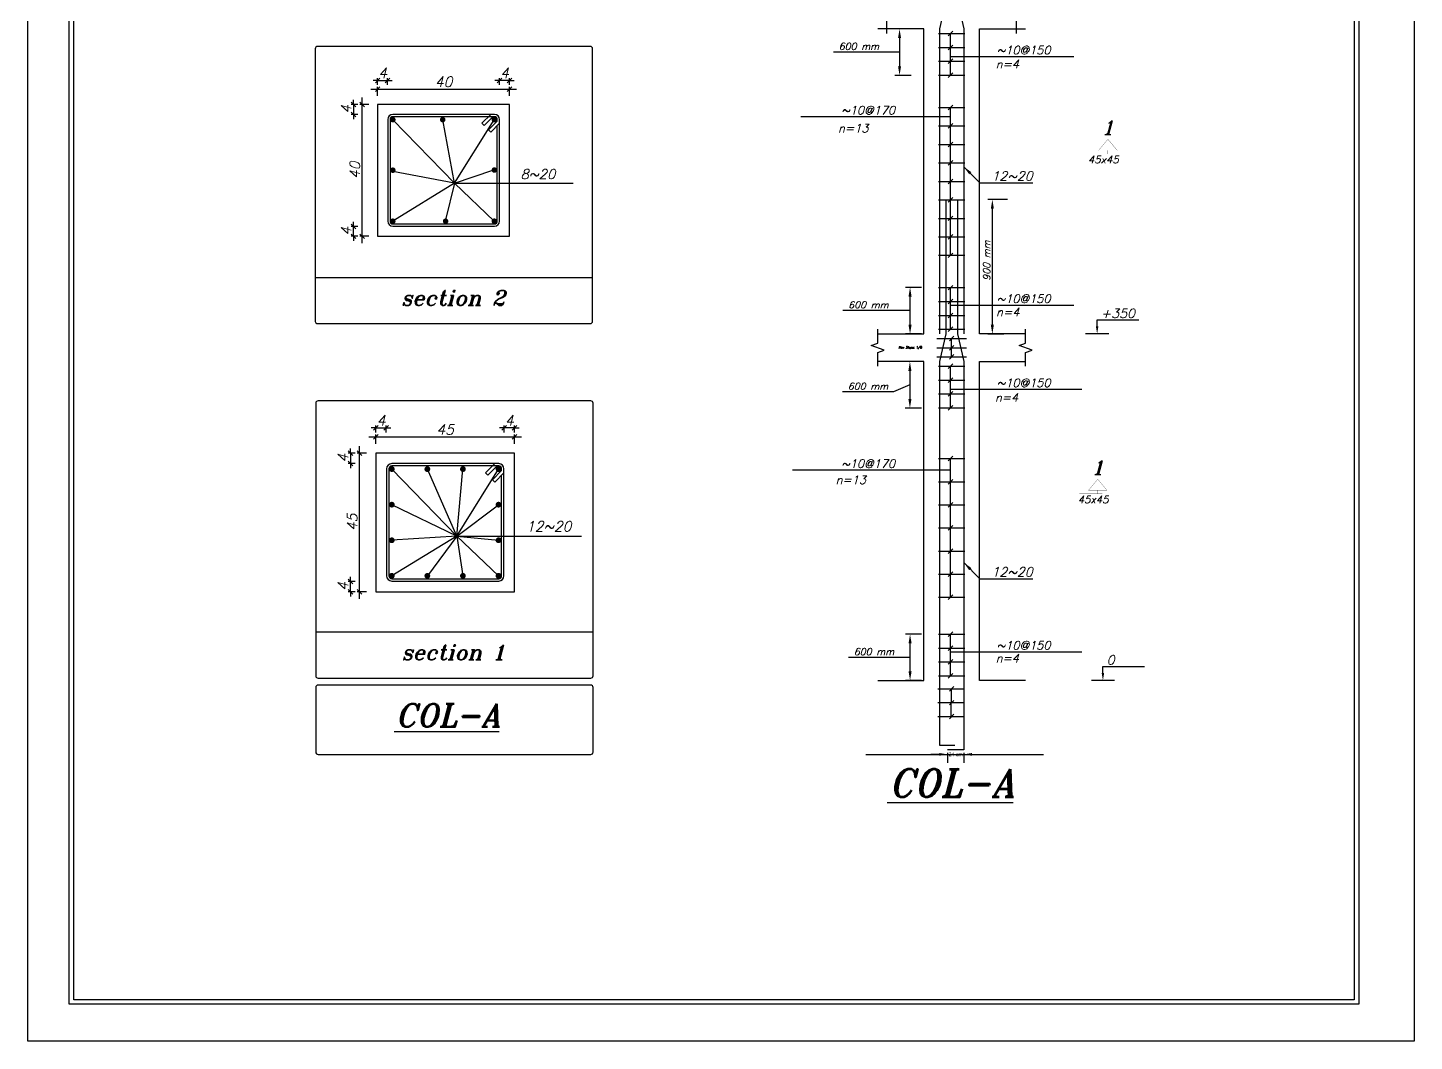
# Model space of a CAD drawing. Header units: inches. Extents: x -1152 to 1352, y 183 to 608.
# Drawn here: x 372.78 to 402.78, y 232.89 to 254.82 of the extents above; entities that cross this region are included whole.
import ezdxf
from ezdxf.enums import TextEntityAlignment as Align

# ---------------------------------------------------------------- set-up
doc = ezdxf.new("R2010")
doc.units = ezdxf.units.IN
doc.header["$MEASUREMENT"] = 0
doc.layers.add('SAZE_DRAWINGS', color=7, linetype='Continuous')
doc.styles.add('SAZE_STYLE', font='romancp.shx', dxfattribs={"oblique": 15})
doc.styles.add('SAZE_STYLE1', font='romant.shx', dxfattribs={"oblique": 15})
doc.styles.get("Standard").update_dxf_attribs({"font": 'arial.ttf'})
doc.dimstyles.new('SAZE_DIM_STYLE', dxfattribs={"dimtxt": 0.2, "dimasz": 0.2, "dimexe": 0.1, "dimexo": 0.05, "dimgap": 0.05, "dimtad": 0, "dimzin": 0, "dimdsep": 46, "dimtxsty": 'SAZE_STYLE', "dimcen": 0.09, "dimclrd": 2, "dimclre": 2, "dimclrt": 3, "dimadec": 0, "dimazin": 0, "dimtfac": 1, "dimtdec": 4, "dimtix": 1, "dimtmove": 1, "dimatfit": 3, "dimfxl": 1, "dimtolj": 1, "dimtzin": 0, "dimarcsym": 0})
doc.dimstyles.get("Standard").update_dxf_attribs({"dimtxt": 0.18, "dimasz": 0.18, "dimexe": 0.18, "dimexo": 0.0625, "dimgap": 0.09, "dimtad": 0, "dimtih": 1, "dimtoh": 1, "dimdec": 4, "dimzin": 0, "dimdsep": 46, "dimtxsty": 'Standard', "dimcen": 0.09, "dimadec": 0, "dimazin": 0, "dimtfac": 1, "dimtdec": 4, "dimtofl": 0, "dimtmove": 0, "dimatfit": 3, "dimfxl": 1, "dimtolj": 1, "dimtzin": 0, "dimarcsym": 0})

# ---------------------------------------------------------------- blocks, each defined once
blk = doc.blocks.new('*D65')
at = {"layer": 'DEFPOINTS', "color": 0, "transparency": 16777216}
for p in [(391.866, 241.698), (392.166, 241.698), (392.166, 240.698)]:
    blk.add_point(p, dxfattribs=at)
at = {"layer": 'SAZE_DRAWINGS', "color": 2, "lineweight": -2, "transparency": 16777216}
for p, q in [((392.116, 241.698), (391.766, 241.698)), ((391.866, 240.898), (391.866, 241.498)), ((391.638, 241.198), (390.535, 241.198)), ((391.866, 241.198), (391.638, 241.198)), ((392.116, 240.698), (391.766, 240.698))]:
    blk.add_line(p, q, dxfattribs=at)
at = {"layer": 'SAZE_DRAWINGS', "color": 2, "transparency": 16777216}
for points in [[(391.833, 241.498), (391.9, 241.498), (391.866, 241.698)], [(391.833, 240.898), (391.9, 240.898), (391.866, 240.698)]]:
    blk.add_solid(points, dxfattribs=at)
at = {"layer": 'SAZE_DRAWINGS', "color": 3, "transparency": 16777216, "insert": (391.086, 241.323), "char_height": 0.15, "attachment_point": 5, "style": 'SAZE_STYLE'}
blk.add_mtext('\\A1;600 mm', dxfattribs=at)
blk = doc.blocks.new('*D66')
at = {"layer": 'DEFPOINTS', "color": 0, "transparency": 16777216}
for p in [(392.163, 247.598), (391.863, 246.589), (392.163, 246.589)]:
    blk.add_point(p, dxfattribs=at)
at = {"layer": 'SAZE_DRAWINGS', "color": 2, "lineweight": -2, "transparency": 16777216}
for p, q in [((392.113, 247.598), (391.763, 247.598)), ((391.863, 247.398), (391.863, 246.789)), ((391.508, 246.941), (390.405, 246.941)), ((391.863, 247.094), (391.508, 246.941)), ((392.113, 246.589), (391.763, 246.589))]:
    blk.add_line(p, q, dxfattribs=at)
at = {"layer": 'SAZE_DRAWINGS', "color": 2, "transparency": 16777216}
for points in [[(391.83, 247.398), (391.896, 247.398), (391.863, 247.598)], [(391.83, 246.789), (391.896, 246.789), (391.863, 246.589)]]:
    blk.add_solid(points, dxfattribs=at)
at = {"layer": 'SAZE_DRAWINGS', "color": 3, "transparency": 16777216, "insert": (390.957, 247.066), "char_height": 0.15, "attachment_point": 5, "style": 'SAZE_STYLE'}
blk.add_mtext('\\A1;600 mm', dxfattribs=at)
blk = doc.blocks.new('*D61')
at = {"layer": 'DEFPOINTS', "color": 0, "transparency": 16777216}
for p in [(391.866, 249.205), (392.166, 249.205), (392.166, 248.198)]:
    blk.add_point(p, dxfattribs=at)
at = {"layer": 'SAZE_DRAWINGS', "color": 2, "lineweight": -2, "transparency": 16777216}
for p, q in [((392.116, 249.205), (391.766, 249.205)), ((391.866, 248.398), (391.866, 249.005)), ((391.516, 248.701), (390.414, 248.701)), ((391.866, 248.701), (391.516, 248.701)), ((392.116, 248.198), (391.766, 248.198))]:
    blk.add_line(p, q, dxfattribs=at)
at = {"layer": 'SAZE_DRAWINGS', "color": 2, "transparency": 16777216}
for points in [[(391.833, 249.005), (391.9, 249.005), (391.866, 249.205)], [(391.833, 248.398), (391.9, 248.398), (391.866, 248.198)]]:
    blk.add_solid(points, dxfattribs=at)
at = {"layer": 'SAZE_DRAWINGS', "color": 3, "transparency": 16777216, "insert": (390.965, 248.826), "char_height": 0.15, "attachment_point": 5, "style": 'SAZE_STYLE'}
blk.add_mtext('\\A1;600 mm', dxfattribs=at)
blk = doc.blocks.new('*D62')
at = {"layer": 'DEFPOINTS', "color": 0, "transparency": 16777216}
for p in [(391.939, 254.798), (391.639, 253.79), (391.939, 253.79)]:
    blk.add_point(p, dxfattribs=at)
at = {"layer": 'SAZE_DRAWINGS', "color": 2, "lineweight": -2, "transparency": 16777216}
for p, q in [((391.889, 254.798), (391.539, 254.798)), ((391.639, 254.598), (391.639, 253.99)), ((391.312, 254.294), (390.209, 254.294)), ((391.639, 254.294), (391.312, 254.294)), ((391.889, 253.79), (391.539, 253.79))]:
    blk.add_line(p, q, dxfattribs=at)
at = {"layer": 'SAZE_DRAWINGS', "color": 2, "transparency": 16777216}
for points in [[(391.606, 254.598), (391.672, 254.598), (391.639, 254.798)], [(391.606, 253.99), (391.672, 253.99), (391.639, 253.79)]]:
    blk.add_solid(points, dxfattribs=at)
at = {"layer": 'SAZE_DRAWINGS', "color": 3, "transparency": 16777216, "insert": (390.76, 254.419), "char_height": 0.15, "attachment_point": 5, "style": 'SAZE_STYLE'}
blk.add_mtext('\\A1;600 mm', dxfattribs=at)
blk = doc.blocks.new('_Oblique')
at = {"color": 0, "linetype": 'ByBlock', "lineweight": -2}
blk.add_line((-0.5, -0.5), (0.5, 0.5), dxfattribs=at)
blk = doc.blocks.new('*D53')
at = {"layer": 'DEFPOINTS', "color": 0, "transparency": 16777216}
for p in [(380.307, 246.067), (380.532, 246.167), (380.532, 246.067)]:
    blk.add_point(p, dxfattribs=at)
at = {"layer": 'SAZE_DRAWINGS', "color": 2, "lineweight": -2, "transparency": 16777216}
for p, q in [((380.307, 246.167), (380.207, 246.167)), ((380.307, 246.067), (380.307, 246.217)), ((380.307, 246.167), (380.532, 246.167)), ((380.532, 246.067), (380.532, 246.217)), ((380.532, 246.167), (380.632, 246.167))]:
    blk.add_line(p, q, dxfattribs=at)
at = {"layer": 'SAZE_DRAWINGS', "color": 2, "lineweight": -2, "transparency": 16777216, "xscale": 0.1, "yscale": 0.1, "zscale": 0.1}
blk.add_blockref('_Oblique', (380.307, 246.167), dxfattribs=at)
at = {"layer": 'SAZE_DRAWINGS', "color": 2, "lineweight": -2, "transparency": 16777216, "xscale": 0.1, "yscale": 0.1, "zscale": 0.1, "rotation": 180}
blk.add_blockref('_Oblique', (380.532, 246.167), dxfattribs=at)
at = {"layer": 'SAZE_DRAWINGS', "color": 3, "transparency": 16777216, "insert": (380.42, 246.327), "char_height": 0.22, "attachment_point": 5, "style": 'SAZE_STYLE'}
blk.add_mtext('\\A1;4', dxfattribs=at)
blk = doc.blocks.new('*D54')
at = {"layer": 'DEFPOINTS', "color": 0, "transparency": 16777216}
for p in [(380.307, 245.817), (383.307, 245.967), (383.307, 245.817)]:
    blk.add_point(p, dxfattribs=at)
at = {"layer": 'SAZE_DRAWINGS', "color": 2, "lineweight": -2, "transparency": 16777216}
for p, q in [((380.307, 245.817), (380.307, 246.017)), ((383.307, 245.817), (383.307, 246.017)), ((380.157, 245.967), (383.457, 245.967))]:
    blk.add_line(p, q, dxfattribs=at)
at = {"layer": 'SAZE_DRAWINGS', "color": 2, "lineweight": -2, "transparency": 16777216, "xscale": 0.1, "yscale": 0.1, "zscale": 0.1, "rotation": 180}
blk.add_blockref('_Oblique', (380.307, 245.967), dxfattribs=at)
at = {"layer": 'SAZE_DRAWINGS', "color": 2, "lineweight": -2, "transparency": 16777216, "xscale": 0.1, "yscale": 0.1, "zscale": 0.1}
blk.add_blockref('_Oblique', (383.307, 245.967), dxfattribs=at)
at = {"layer": 'SAZE_DRAWINGS', "color": 3, "transparency": 16777216, "insert": (381.807, 246.127), "char_height": 0.22, "attachment_point": 5, "style": 'SAZE_STYLE'}
blk.add_mtext('\\A1;45', dxfattribs=at)
blk = doc.blocks.new('*D55')
at = {"layer": 'DEFPOINTS', "color": 0, "transparency": 16777216}
for p in [(383.082, 246.167), (383.082, 246.067), (383.307, 246.067)]:
    blk.add_point(p, dxfattribs=at)
at = {"layer": 'SAZE_DRAWINGS', "color": 2, "lineweight": -2, "transparency": 16777216}
for p, q in [((383.082, 246.167), (382.982, 246.167)), ((383.082, 246.067), (383.082, 246.217)), ((383.307, 246.167), (383.082, 246.167)), ((383.307, 246.067), (383.307, 246.217)), ((383.307, 246.167), (383.407, 246.167))]:
    blk.add_line(p, q, dxfattribs=at)
at = {"layer": 'SAZE_DRAWINGS', "color": 2, "lineweight": -2, "transparency": 16777216, "xscale": 0.1, "yscale": 0.1, "zscale": 0.1}
blk.add_blockref('_Oblique', (383.082, 246.167), dxfattribs=at)
at = {"layer": 'SAZE_DRAWINGS', "color": 2, "lineweight": -2, "transparency": 16777216, "xscale": 0.1, "yscale": 0.1, "zscale": 0.1, "rotation": 180}
blk.add_blockref('_Oblique', (383.307, 246.167), dxfattribs=at)
at = {"layer": 'SAZE_DRAWINGS', "color": 3, "transparency": 16777216, "insert": (383.195, 246.327), "char_height": 0.22, "attachment_point": 5, "style": 'SAZE_STYLE'}
blk.add_mtext('\\A1;4', dxfattribs=at)
blk = doc.blocks.new('*D56')
at = {"layer": 'DEFPOINTS', "color": 0, "transparency": 16777216}
for p in [(379.757, 242.842), (379.857, 242.842), (379.857, 242.617)]:
    blk.add_point(p, dxfattribs=at)
at = {"layer": 'SAZE_DRAWINGS', "color": 2, "lineweight": -2, "transparency": 16777216}
for p, q in [((379.857, 242.842), (379.707, 242.842)), ((379.757, 242.842), (379.757, 242.942)), ((379.757, 242.617), (379.757, 242.842)), ((379.857, 242.617), (379.707, 242.617)), ((379.757, 242.617), (379.757, 242.517))]:
    blk.add_line(p, q, dxfattribs=at)
at = {"layer": 'SAZE_DRAWINGS', "color": 2, "lineweight": -2, "transparency": 16777216, "xscale": 0.1, "yscale": 0.1, "zscale": 0.1}
for p, rotation in [((379.757, 242.842), 270), ((379.757, 242.617), 90)]:
    blk.add_blockref('_Oblique', p, dxfattribs=dict(at, rotation=rotation))
at = {"layer": 'SAZE_DRAWINGS', "color": 3, "transparency": 16777216, "insert": (379.597, 242.729), "char_height": 0.22, "attachment_point": 5, "rotation": 90, "style": 'SAZE_STYLE'}
blk.add_mtext('\\A1;4', dxfattribs=at)
blk = doc.blocks.new('*D57')
at = {"layer": 'DEFPOINTS', "color": 0, "transparency": 16777216}
for p in [(379.957, 245.617), (380.107, 245.617), (380.107, 242.617)]:
    blk.add_point(p, dxfattribs=at)
at = {"layer": 'SAZE_DRAWINGS', "color": 2, "lineweight": -2, "transparency": 16777216}
for p, q in [((379.957, 242.467), (379.957, 245.767)), ((380.107, 245.617), (379.907, 245.617)), ((380.107, 242.617), (379.907, 242.617))]:
    blk.add_line(p, q, dxfattribs=at)
at = {"layer": 'SAZE_DRAWINGS', "color": 2, "lineweight": -2, "transparency": 16777216, "xscale": 0.1, "yscale": 0.1, "zscale": 0.1}
for p, rotation in [((379.957, 245.617), 90), ((379.957, 242.617), 270)]:
    blk.add_blockref('_Oblique', p, dxfattribs=dict(at, rotation=rotation))
at = {"layer": 'SAZE_DRAWINGS', "color": 3, "transparency": 16777216, "insert": (379.797, 244.117), "char_height": 0.22, "attachment_point": 5, "rotation": 90, "style": 'SAZE_STYLE'}
blk.add_mtext('\\A1;45', dxfattribs=at)
blk = doc.blocks.new('*D58')
at = {"layer": 'DEFPOINTS', "color": 0, "transparency": 16777216}
for p in [(379.857, 245.617), (379.757, 245.392), (379.857, 245.392)]:
    blk.add_point(p, dxfattribs=at)
at = {"layer": 'SAZE_DRAWINGS', "color": 2, "lineweight": -2, "transparency": 16777216}
for p, q in [((379.757, 245.617), (379.757, 245.717)), ((379.857, 245.617), (379.707, 245.617)), ((379.757, 245.617), (379.757, 245.392)), ((379.857, 245.392), (379.707, 245.392)), ((379.757, 245.392), (379.757, 245.292))]:
    blk.add_line(p, q, dxfattribs=at)
at = {"layer": 'SAZE_DRAWINGS', "color": 2, "lineweight": -2, "transparency": 16777216, "xscale": 0.1, "yscale": 0.1, "zscale": 0.1}
for p, rotation in [((379.757, 245.617), 270), ((379.757, 245.392), 90)]:
    blk.add_blockref('_Oblique', p, dxfattribs=dict(at, rotation=rotation))
at = {"layer": 'SAZE_DRAWINGS', "color": 3, "transparency": 16777216, "insert": (379.597, 245.504), "char_height": 0.22, "attachment_point": 5, "rotation": 90, "style": 'SAZE_STYLE'}
blk.add_mtext('\\A1;4', dxfattribs=at)
blk = doc.blocks.new('jytyjt')
at = {"color": 6}
for p, q in [((2157.49, 1354.17), (2574.37, 1354.17)), ((2157.49, 1054.17), (2157.49, 1354.17)), ((2574.37, 1054.17), (2157.49, 1054.17))]:
    blk.add_line(p, q, dxfattribs=at)
blk = doc.blocks.new('*D67')
at = {"layer": 'DEFPOINTS', "color": 0, "transparency": 16777216}
for p in [(380.347, 253.589), (380.561, 253.684), (380.561, 253.589)]:
    blk.add_point(p, dxfattribs=at)
at = {"layer": 'SAZE_DRAWINGS', "color": 2, "lineweight": -2, "transparency": 16777216}
for p, q in [((380.347, 253.684), (380.247, 253.684)), ((380.347, 253.589), (380.347, 253.734)), ((380.347, 253.684), (380.561, 253.684)), ((380.561, 253.589), (380.561, 253.734)), ((380.561, 253.684), (380.661, 253.684))]:
    blk.add_line(p, q, dxfattribs=at)
at = {"layer": 'SAZE_DRAWINGS', "color": 2, "lineweight": -2, "transparency": 16777216, "xscale": 0.1, "yscale": 0.1, "zscale": 0.1}
blk.add_blockref('_Oblique', (380.347, 253.684), dxfattribs=at)
at = {"layer": 'SAZE_DRAWINGS', "color": 2, "lineweight": -2, "transparency": 16777216, "xscale": 0.1, "yscale": 0.1, "zscale": 0.1, "rotation": 180}
blk.add_blockref('_Oblique', (380.561, 253.684), dxfattribs=at)
at = {"layer": 'SAZE_DRAWINGS', "color": 3, "transparency": 16777216, "insert": (380.454, 253.844), "char_height": 0.22, "attachment_point": 5, "style": 'SAZE_STYLE'}
blk.add_mtext('\\A1;4', dxfattribs=at)
blk = doc.blocks.new('*D68')
at = {"layer": 'DEFPOINTS', "color": 0, "transparency": 16777216}
for p in [(380.347, 253.352), (383.199, 253.494), (383.199, 253.352)]:
    blk.add_point(p, dxfattribs=at)
at = {"layer": 'SAZE_DRAWINGS', "color": 2, "lineweight": -2, "transparency": 16777216}
for p, q in [((380.347, 253.352), (380.347, 253.544)), ((383.199, 253.352), (383.199, 253.544)), ((380.197, 253.494), (383.349, 253.494))]:
    blk.add_line(p, q, dxfattribs=at)
at = {"layer": 'SAZE_DRAWINGS', "color": 2, "lineweight": -2, "transparency": 16777216, "xscale": 0.1, "yscale": 0.1, "zscale": 0.1, "rotation": 180}
blk.add_blockref('_Oblique', (380.347, 253.494), dxfattribs=at)
at = {"layer": 'SAZE_DRAWINGS', "color": 2, "lineweight": -2, "transparency": 16777216, "xscale": 0.1, "yscale": 0.1, "zscale": 0.1}
blk.add_blockref('_Oblique', (383.199, 253.494), dxfattribs=at)
at = {"layer": 'SAZE_DRAWINGS', "color": 3, "transparency": 16777216, "insert": (381.773, 253.654), "char_height": 0.22, "attachment_point": 5, "style": 'SAZE_STYLE'}
blk.add_mtext('\\A1;40', dxfattribs=at)
blk = doc.blocks.new('*D69')
at = {"layer": 'DEFPOINTS', "color": 0, "transparency": 16777216}
for p in [(382.985, 253.684), (382.985, 253.589), (383.199, 253.589)]:
    blk.add_point(p, dxfattribs=at)
at = {"layer": 'SAZE_DRAWINGS', "color": 2, "lineweight": -2, "transparency": 16777216}
for p, q in [((382.985, 253.684), (382.885, 253.684)), ((382.985, 253.589), (382.985, 253.734)), ((383.199, 253.684), (382.985, 253.684)), ((383.199, 253.589), (383.199, 253.734)), ((383.199, 253.684), (383.299, 253.684))]:
    blk.add_line(p, q, dxfattribs=at)
at = {"layer": 'SAZE_DRAWINGS', "color": 2, "lineweight": -2, "transparency": 16777216, "xscale": 0.1, "yscale": 0.1, "zscale": 0.1}
blk.add_blockref('_Oblique', (382.985, 253.684), dxfattribs=at)
at = {"layer": 'SAZE_DRAWINGS', "color": 2, "lineweight": -2, "transparency": 16777216, "xscale": 0.1, "yscale": 0.1, "zscale": 0.1, "rotation": 180}
blk.add_blockref('_Oblique', (383.199, 253.684), dxfattribs=at)
at = {"layer": 'SAZE_DRAWINGS', "color": 3, "transparency": 16777216, "insert": (383.092, 253.844), "char_height": 0.22, "attachment_point": 5, "style": 'SAZE_STYLE'}
blk.add_mtext('\\A1;4', dxfattribs=at)
blk = doc.blocks.new('*D70')
at = {"layer": 'DEFPOINTS', "color": 0, "transparency": 16777216}
for p in [(379.824, 250.523), (379.919, 250.523), (379.919, 250.309)]:
    blk.add_point(p, dxfattribs=at)
at = {"layer": 'SAZE_DRAWINGS', "color": 2, "lineweight": -2, "transparency": 16777216}
for p, q in [((379.919, 250.523), (379.774, 250.523)), ((379.824, 250.523), (379.824, 250.623)), ((379.824, 250.309), (379.824, 250.523)), ((379.919, 250.309), (379.774, 250.309)), ((379.824, 250.309), (379.824, 250.209))]:
    blk.add_line(p, q, dxfattribs=at)
at = {"layer": 'SAZE_DRAWINGS', "color": 2, "lineweight": -2, "transparency": 16777216, "xscale": 0.1, "yscale": 0.1, "zscale": 0.1}
for p, rotation in [((379.824, 250.523), 270), ((379.824, 250.309), 90)]:
    blk.add_blockref('_Oblique', p, dxfattribs=dict(at, rotation=rotation))
at = {"layer": 'SAZE_DRAWINGS', "color": 3, "transparency": 16777216, "insert": (379.664, 250.416), "char_height": 0.22, "attachment_point": 5, "rotation": 90, "style": 'SAZE_STYLE'}
blk.add_mtext('\\A1;4', dxfattribs=at)
blk = doc.blocks.new('*D71')
at = {"layer": 'DEFPOINTS', "color": 0, "transparency": 16777216}
for p in [(380.014, 253.161), (380.157, 253.161), (380.157, 250.309)]:
    blk.add_point(p, dxfattribs=at)
at = {"layer": 'SAZE_DRAWINGS', "color": 2, "lineweight": -2, "transparency": 16777216}
for p, q in [((380.014, 250.159), (380.014, 253.311)), ((380.157, 253.161), (379.964, 253.161)), ((380.157, 250.309), (379.964, 250.309))]:
    blk.add_line(p, q, dxfattribs=at)
at = {"layer": 'SAZE_DRAWINGS', "color": 2, "lineweight": -2, "transparency": 16777216, "xscale": 0.1, "yscale": 0.1, "zscale": 0.1}
for p, rotation in [((380.014, 253.161), 90), ((380.014, 250.309), 270)]:
    blk.add_blockref('_Oblique', p, dxfattribs=dict(at, rotation=rotation))
at = {"layer": 'SAZE_DRAWINGS', "color": 3, "transparency": 16777216, "insert": (379.854, 251.735), "char_height": 0.22, "attachment_point": 5, "rotation": 90, "style": 'SAZE_STYLE'}
blk.add_mtext('\\A1;40', dxfattribs=at)
blk = doc.blocks.new('*D72')
at = {"layer": 'DEFPOINTS', "color": 0, "transparency": 16777216}
for p in [(379.824, 252.947), (379.919, 253.161), (379.919, 252.947)]:
    blk.add_point(p, dxfattribs=at)
at = {"layer": 'SAZE_DRAWINGS', "color": 2, "lineweight": -2, "transparency": 16777216}
for p, q in [((379.824, 253.161), (379.824, 253.261)), ((379.919, 253.161), (379.774, 253.161)), ((379.919, 252.947), (379.774, 252.947)), ((379.824, 253.161), (379.824, 252.947)), ((379.824, 252.947), (379.824, 252.847))]:
    blk.add_line(p, q, dxfattribs=at)
at = {"layer": 'SAZE_DRAWINGS', "color": 2, "lineweight": -2, "transparency": 16777216, "xscale": 0.1, "yscale": 0.1, "zscale": 0.1}
for p, rotation in [((379.824, 253.161), 270), ((379.824, 252.947), 90)]:
    blk.add_blockref('_Oblique', p, dxfattribs=dict(at, rotation=rotation))
at = {"layer": 'SAZE_DRAWINGS', "color": 3, "transparency": 16777216, "insert": (379.664, 253.054), "char_height": 0.22, "attachment_point": 5, "rotation": 90, "style": 'SAZE_STYLE'}
blk.add_mtext('\\A1;4', dxfattribs=at)
blk = doc.blocks.new('*D497')
at = {"layer": 'DEFPOINTS', "color": 0, "transparency": 16777216}
for p in [(393.647, 251.104), (394.027, 251.104), (393.947, 248.195)]:
    blk.add_point(p, dxfattribs=at)
at = {"layer": 'SAZE_DRAWINGS', "color": 2, "lineweight": -2, "transparency": 16777216}
for p, q in [((393.977, 251.104), (393.547, 251.104)), ((393.647, 248.395), (393.647, 250.904)), ((393.897, 248.195), (393.547, 248.195))]:
    blk.add_line(p, q, dxfattribs=at)
at = {"layer": 'SAZE_DRAWINGS', "color": 2, "transparency": 16777216}
for points in [[(393.613, 250.904), (393.68, 250.904), (393.647, 251.104)], [(393.613, 248.395), (393.68, 248.395), (393.647, 248.195)]]:
    blk.add_solid(points, dxfattribs=at)
at = {"layer": 'SAZE_DRAWINGS', "color": 3, "transparency": 16777216, "insert": (393.522, 249.784), "char_height": 0.15, "attachment_point": 5, "rotation": 90, "style": 'SAZE_STYLE'}
blk.add_mtext('\\A1;{\\Fromancp|c178;9}00 mm', dxfattribs=at)
blk = doc.blocks.new('*D504')
at = {"color": 0, "lineweight": -2, "transparency": 16777216}
for p, q in [((392.677, 239.134), (392.677, 238.918)), ((393.028, 239.134), (393.028, 238.918)), ((392.497, 239.098), (392.317, 239.098)), ((393.208, 239.098), (393.388, 239.098))]:
    blk.add_line(p, q, dxfattribs=at)
at = {"color": 0, "transparency": 16777216}
for points in [[(392.497, 239.128), (392.497, 239.068), (392.677, 239.098)], [(393.208, 239.128), (393.208, 239.068), (393.028, 239.098)]]:
    blk.add_solid(points, dxfattribs=at)
at = {"layer": 'DEFPOINTS', "color": 0, "transparency": 16777216}
for p in [(392.677, 239.196), (393.028, 239.196), (393.028, 239.098)]:
    blk.add_point(p, dxfattribs=at)
at = {"color": 0, "transparency": 16777216, "insert": (392.853, 239.098), "char_height": 0.18, "attachment_point": 5}
blk.add_mtext('\\A1;{\\fArial|b0|i0|c178|p34;\\H0.44444x;24\\fArial|b0|i0|c0|p34; cm}', dxfattribs=at)

msp = doc.modelspace()

# ---------------------------------------------------------------- linework, layer by layer
at = {"color": 8}
for p, q in [((373.67568, 233.68968), (373.67568, 273.69548)), ((401.57568, 273.69548), (401.57568, 233.68968)), ((373.77568, 233.78968), (373.77568, 273.59548)), ((401.47568, 273.59548), (401.47568, 233.78968)), ((401.47568, 233.78968), (373.77568, 233.78968)), ((401.57568, 233.68968), (373.67568, 233.68968))]:
    msp.add_line(p, q, dxfattribs=at)
at = {"layer": 'SAZE_DRAWINGS', "color": 2}
for p, q in [((392.79138, 254.74792), (392.69138, 254.64792)), ((392.79138, 254.44792), (392.69138, 254.34792)), ((392.74138, 253.79792), (392.74138, 254.69792)), ((392.79138, 254.14792), (392.69138, 254.04792)), ((392.74138, 254.19792), (395.40961, 254.19792)), ((392.79138, 253.84792), (392.69138, 253.74792)), ((392.79138, 253.14792), (392.69138, 253.04792)), ((392.74138, 249.89792), (392.74138, 253.09792)), ((382.01076, 251.45573), (380.67479, 252.8333)), ((382.01076, 251.45573), (381.75424, 252.8333)), ((382.01076, 251.45573), (382.87129, 252.8333)), ((392.74138, 252.89792), (389.50138, 252.89792)), ((392.79138, 252.74792), (392.69138, 252.64792)), ((392.79138, 252.34792), (392.69138, 252.24792)), ((382.01076, 251.45573), (380.67479, 251.70972)), ((382.01076, 251.45573), (382.84157, 251.74251)), ((392.79138, 251.94792), (392.69138, 251.84792)), ((382.01076, 251.45573), (380.67479, 250.6368)), ((382.01076, 251.45573), (381.81727, 250.66603)), ((382.01076, 251.45573), (384.57809, 251.45573)), ((382.01076, 251.45573), (382.87129, 250.6368)), ((392.79138, 251.54792), (392.69138, 251.44792)), ((392.79138, 251.14792), (392.69138, 251.04792)), ((392.79138, 250.74792), (392.69138, 250.64792)), ((392.79138, 250.34792), (392.69138, 250.24792)), ((392.79138, 249.94792), (392.69138, 249.84792)), ((392.79138, 249.24792), (392.69138, 249.14792)), ((392.74138, 248.29792), (392.74138, 249.19792)), ((392.79138, 248.94792), (392.69138, 248.84792)), ((392.74138, 248.81792), (395.40961, 248.81792)), ((392.79138, 248.64792), (392.69138, 248.54792)), ((392.79138, 248.34792), (392.69138, 248.24792)), ((392.71638, 248.04792), (392.81638, 248.14792)), ((392.71638, 247.84792), (392.81638, 247.94792)), ((392.76638, 247.69792), (392.76638, 248.09792)), ((392.79138, 247.54792), (392.69138, 247.44792)), ((392.71638, 247.64792), (392.81638, 247.74792)), ((392.79138, 247.24792), (392.69138, 247.14792)), ((392.74138, 246.59792), (392.74138, 247.49792)), ((392.79138, 246.94792), (392.69138, 246.84792)), ((392.74138, 246.99792), (395.58104, 246.99792)), ((392.79138, 246.64792), (392.69138, 246.54792)), ((392.79138, 245.54792), (392.69138, 245.44792)), ((392.74138, 242.49792), (392.74138, 245.49792)), ((382.05706, 243.82309), (380.65206, 245.27184)), ((382.05706, 243.82309), (381.42206, 245.27184)), ((382.05706, 243.82309), (382.19206, 245.27184)), ((382.05706, 243.82309), (382.96206, 245.27184)), ((392.74138, 245.24792), (389.32138, 245.24792)), ((392.79138, 245.04792), (392.69138, 244.94792)), ((382.05706, 243.82309), (380.65206, 244.50184)), ((382.05706, 243.82309), (382.96206, 244.50184)), ((392.79138, 244.54792), (392.69138, 244.44792)), ((392.79138, 244.04792), (392.69138, 243.94792)), ((382.05706, 243.82309), (380.65206, 242.96184)), ((382.05706, 243.82309), (380.65206, 243.73184)), ((382.05706, 243.82309), (381.42206, 242.96184)), ((382.05706, 243.82309), (384.75706, 243.82309)), ((382.05706, 243.82309), (382.19206, 242.96184)), ((382.05706, 243.82309), (382.96206, 242.96184)), ((382.05706, 243.82309), (382.96206, 243.73184)), ((392.79138, 243.54792), (392.69138, 243.44792)), ((392.79138, 243.04792), (392.69138, 242.94792)), ((392.79138, 242.54792), (392.69138, 242.44792)), ((392.79138, 241.74792), (392.69138, 241.64792)), ((392.74138, 240.79792), (392.74138, 241.69792)), ((392.79138, 241.44792), (392.69138, 241.34792)), ((392.74138, 241.31792), (395.58104, 241.31792)), ((392.79138, 241.14792), (392.69138, 241.04792)), ((392.79138, 240.84792), (392.69138, 240.74792)), ((392.81638, 240.56763), (392.71638, 240.46763)), ((392.75717, 239.91763), (392.76638, 240.51763)), ((392.81638, 240.26763), (392.71638, 240.16763)), ((392.81638, 239.96763), (392.71638, 239.86763))]:
    msp.add_line(p, q, dxfattribs=at)
at = {"layer": 'SAZE_DRAWINGS', "color": 3}
for p, q in [((392.47938, 254.69792), (393.05338, 254.69792)), ((392.47938, 254.39792), (393.05338, 254.39792)), ((392.47938, 254.09792), (393.05338, 254.09792)), ((392.47938, 253.79792), (393.05338, 253.79792)), ((392.47938, 253.09792), (393.05338, 253.09792)), ((392.47938, 252.69792), (393.05338, 252.69792)), ((392.47938, 252.29792), (393.05338, 252.29792)), ((392.47938, 251.89792), (393.05338, 251.89792)), ((392.47938, 251.49792), (393.05338, 251.49792)), ((392.47938, 251.09792), (393.05338, 251.09792)), ((392.47938, 250.69792), (393.05338, 250.69792)), ((392.47938, 250.29792), (393.05338, 250.29792)), ((392.47938, 249.89792), (393.05338, 249.89792)), ((392.47938, 249.19792), (393.05338, 249.19792)), ((392.47938, 248.89792), (393.05338, 248.89792)), ((392.47938, 248.59792), (393.05338, 248.59792)), ((392.47938, 248.29792), (393.05338, 248.29792)), ((396.16379, 248.19792), (395.66379, 248.19792)), ((392.44638, 248.09792), (393.08638, 248.09792)), ((392.44638, 247.89792), (393.08638, 247.89792)), ((392.44638, 247.69792), (393.08638, 247.69792)), ((392.47938, 247.49792), (393.05338, 247.49792)), ((392.47938, 247.19792), (393.05338, 247.19792)), ((392.47938, 246.89792), (393.05338, 246.89792)), ((392.47938, 246.59792), (393.05338, 246.59792)), ((392.47938, 245.49792), (393.05338, 245.49792)), ((392.47938, 244.99792), (393.05338, 244.99792)), ((392.47938, 244.49792), (393.05338, 244.49792)), ((392.47938, 243.99792), (393.05338, 243.99792)), ((392.47938, 243.49792), (393.05338, 243.49792)), ((392.47938, 242.99792), (393.05338, 242.99792)), ((392.47938, 242.49792), (393.05338, 242.49792)), ((392.47938, 241.69792), (393.05338, 241.69792)), ((392.47938, 241.39792), (393.05338, 241.39792)), ((392.47938, 241.09792), (393.05338, 241.09792)), ((392.47938, 240.79792), (393.05338, 240.79792)), ((396.28897, 240.69792), (395.78897, 240.69792)), ((392.47017, 240.51763), (393.04417, 240.51763)), ((392.47017, 240.21763), (393.04417, 240.21763)), ((392.47017, 239.91763), (393.04417, 239.91763)), ((390.90642, 239.09792), (394.7535, 239.09792))]:
    msp.add_line(p, q, dxfattribs=at)
at = {"layer": 'SAZE_DRAWINGS', "color": 8}
for p, q in [((378.99701, 249.41956), (384.99701, 249.41956)), ((379.00706, 241.74827), (385.00706, 241.74827))]:
    msp.add_line(p, q, dxfattribs=at)
at = {"layer": 'SAZE_DRAWINGS', "color": 6}
for points in [[(392.64238, 258.29792), (392.64238, 255.39792), (392.50438, 254.79792), (392.50438, 248.19792)], [(392.89038, 258.29792), (392.89038, 255.39792), (393.02838, 254.79792), (393.02838, 248.19792)], [(392.64238, 251.09792), (392.64238, 248.19792), (392.50438, 247.59792), (392.50438, 239.29792), (392.8357, 239.29792)], [(392.89038, 251.09792), (392.89038, 248.19792), (393.02838, 247.59792), (393.02838, 239.196), (392.67729, 239.196)]]:
    msp.add_lwpolyline(points, dxfattribs=at)
at = {"layer": 'SAZE_DRAWINGS', "color": 1}
for points in [[(391.36638, 254.69792), (391.36638, 254.99792), (391.50638, 255.04792), (391.22638, 255.14792), (391.36638, 255.19792), (391.36638, 255.49792)], [(394.16638, 254.69792), (394.16638, 254.99792), (394.30638, 255.04792), (394.02638, 255.14792), (394.16638, 255.19792), (394.16638, 255.49792)], [(391.16638, 247.49792), (391.16638, 247.79792), (391.30638, 247.84792), (391.02638, 247.94792), (391.16638, 247.99792), (391.16638, 248.29792)], [(394.36638, 247.49792), (394.36638, 247.79792), (394.50638, 247.84792), (394.22638, 247.94792), (394.36638, 247.99792), (394.36638, 248.29792)]]:
    msp.add_lwpolyline(points, dxfattribs=at)
at = {"layer": 'SAZE_DRAWINGS', "color": 3}
for points in [[(391.16638, 248.19792), (392.16638, 248.19792), (392.16638, 254.79792), (391.16638, 254.79792)], [(394.36638, 248.19792), (393.36638, 248.19792), (393.36638, 254.79792), (394.36638, 254.79792)], [(395.91379, 248.35792), (395.91379, 248.50329), (396.11379, 248.50329), (396.81324, 248.50329)], [(391.16638, 240.69792), (392.16638, 240.69792), (392.16638, 247.59792), (391.16638, 247.59792)], [(394.36638, 240.69792), (393.36638, 240.69792), (393.36638, 247.59792), (394.36638, 247.59792)], [(396.03897, 240.85792), (396.03897, 241.00329), (396.23897, 241.00329), (396.93842, 241.00329)]]:
    msp.add_lwpolyline(points, dxfattribs=at)
at = {"layer": 'SAZE_DRAWINGS', "color": 8}
for points in [[(379.04701, 248.41921), (384.94701, 248.41921, 0.41421356), (384.99701, 248.46921), (384.99701, 254.36921, 0.41421356), (384.94701, 254.41921), (379.04701, 254.41921, 0.41421356), (378.99701, 254.36921), (378.99701, 248.46921, 0.41421356)], [(379.05706, 240.74792), (384.95706, 240.74792, 0.41421356), (385.00706, 240.79792), (385.00706, 246.69792, 0.41421356), (384.95706, 246.74792), (379.05706, 246.74792, 0.41421356), (379.00706, 246.69792), (379.00706, 240.79792, 0.41421356)]]:
    msp.add_lwpolyline(points, format="xyb", close=True, dxfattribs=at)
at = {"layer": 'SAZE_DRAWINGS', "color": 3}
for points in [[(380.34675, 250.30875), (383.19934, 250.30875), (383.19934, 253.16134), (380.34675, 253.16134)], [(380.30706, 242.61684), (383.30706, 242.61684), (383.30706, 245.61684), (380.30706, 245.61684)]]:
    msp.add_lwpolyline(points, close=True, dxfattribs=at)
at = {"layer": 'SAZE_DRAWINGS', "color": 4}
for points in [[(380.67479, 250.52983), (382.87604, 250.52983, 0.41421356), (382.98301, 250.6368), (382.98301, 252.83805, 0.41421356), (382.87604, 252.94502), (380.67479, 252.94502, 0.41421356), (380.56782, 252.83805), (380.56782, 250.6368, 0.41421356)], [(380.65206, 242.84934), (382.96706, 242.84934, 0.41421356), (383.07956, 242.96184), (383.07956, 245.27684, 0.41421356), (382.96706, 245.38934), (380.65206, 245.38934, 0.41421356), (380.53956, 245.27684), (380.53956, 242.96184, 0.41421356)], [(379.05706, 239.09792), (384.95706, 239.09792, 0.41421356), (385.00706, 239.14792), (385.00706, 240.54792, 0.41421356), (384.95706, 240.59792), (379.05706, 240.59792, 0.41421356), (379.00706, 240.54792), (379.00706, 239.14792, 0.41421356)]]:
    msp.add_lwpolyline(points, format="xyb", close=True, dxfattribs=at)
for points in [[(382.84038, 252.89748), (382.65021, 252.70731), (382.60267, 252.75485), (382.79284, 252.94502)], [(382.93547, 252.80239), (382.7453, 252.61222), (382.79284, 252.56468), (382.98301, 252.75485)], [(382.92956, 245.33934), (382.72956, 245.13934), (382.67956, 245.18934), (382.87956, 245.38934)], [(383.02956, 245.23934), (382.82956, 245.03934), (382.87956, 244.98934), (383.07956, 245.18934)]]:
    msp.add_lwpolyline(points, dxfattribs=at)
for points in [[(382.93547, 252.80239), (382.93547, 252.83805, 0.41421356), (382.87604, 252.89748), (380.67479, 252.89748, 0.41421356), (380.61536, 252.83805), (380.61536, 250.6368, 0.41421356), (380.67479, 250.57737), (382.87604, 250.57737, 0.41421356), (382.93547, 250.6368), (382.93547, 252.70731)], [(383.02956, 245.23934), (383.02956, 245.27684, 0.41421356), (382.96706, 245.33934), (380.65206, 245.33934, 0.41421356), (380.58956, 245.27684), (380.58956, 242.96184, 0.41421356), (380.65206, 242.89934), (382.96706, 242.89934, 0.41421356), (383.02956, 242.96184), (383.02956, 245.13934)]]:
    msp.add_lwpolyline(points, format="xyb", dxfattribs=at)
at = {"layer": 'SAZE_DRAWINGS', "color": 6}
for points, const_width in [([(380.64508, 252.8333, 1), (380.70451, 252.8333, 1)], 0.05943), ([(381.72453, 252.8333, 1), (381.78396, 252.8333, 1)], 0.05943), ([(382.84157, 252.8333, 1), (382.901, 252.8333, 1)], 0.05943), ([(380.64508, 251.73943, 1), (380.70451, 251.73943, 1)], 0.05943), ([(382.84157, 251.74251, 1), (382.901, 251.74251, 1)], 0.05943), ([(380.64508, 250.6368, 1), (380.70451, 250.6368, 1)], 0.05943), ([(381.78756, 250.63632, 1), (381.84698, 250.63632, 1)], 0.05943), ([(382.84157, 250.6368, 1), (382.901, 250.6368, 1)], 0.05943), ([(380.62081, 245.27184, 1), (380.68331, 245.27184, 1)], 0.0625), ([(381.39081, 245.27184, 1), (381.45331, 245.27184, 1)], 0.0625), ([(382.16081, 245.27184, 1), (382.22331, 245.27184, 1)], 0.0625), ([(382.93081, 245.27184, 1), (382.99331, 245.27184, 1)], 0.0625), ([(380.62081, 244.50184, 1), (380.68331, 244.50184, 1)], 0.0625), ([(382.93081, 244.50184, 1), (382.99331, 244.50184, 1)], 0.0625), ([(380.62081, 243.73184, 1), (380.68331, 243.73184, 1)], 0.0625), ([(382.93081, 243.73184, 1), (382.99331, 243.73184, 1)], 0.0625), ([(380.62081, 242.96184, 1), (380.68331, 242.96184, 1)], 0.0625), ([(381.39081, 242.96184, 1), (381.45331, 242.96184, 1)], 0.0625), ([(382.16081, 242.96184, 1), (382.22331, 242.96184, 1)], 0.0625), ([(382.93081, 242.96184, 1), (382.99331, 242.96184, 1)], 0.0625)]:
    msp.add_lwpolyline(points, format="xyb", close=True, dxfattribs=dict(at, const_width=const_width))
at = {"layer": 'SAZE_DRAWINGS', "color": 3, "const_width": 0.005}
for points in [[(395.94772, 252.16942), (396.34772, 252.16942), (396.14772, 252.40942)], [(395.72796, 244.81392), (396.12796, 244.81392), (395.92796, 245.05392)]]:
    msp.add_lwpolyline(points, close=True, dxfattribs=at)
for points in [[(396.14772, 252.16942), (396.14772, 252.08942), (396.24772, 252.08942), (395.74772, 252.08942)], [(395.92796, 244.81392), (395.92796, 244.73392), (396.02796, 244.73392), (395.52796, 244.73392)]]:
    msp.add_lwpolyline(points, dxfattribs=at)
at = {"layer": 'SAZE_DRAWINGS', "color": 3}
for points in [[(395.94046, 248.35792), (395.91379, 248.19792), (395.88712, 248.35792)], [(396.06564, 240.85792), (396.03897, 240.69792), (396.0123, 240.85792)]]:
    msp.add_solid(points, dxfattribs=at)

# ---------------------------------------------------------------- block references
at = {"xscale": 0.1000000000003638, "yscale": 0.1000000000003638, "zscale": 0.1000000000003638, "rotation": 90}
msp.add_blockref('jytyjt', (508.1929, 17.1402), dxfattribs=at)

# ---------------------------------------------------------------- texts
at = {"layer": 'SAZE_DRAWINGS', "color": 2, "style": 'SAZE_STYLE', "oblique": 15}
for s, height, p in [('~10@150', 0.18, (393.74138, 254.24792)), ('n=4', 0.18, (393.72162, 253.94638)), ('n=13', 0.18, (390.31058, 252.55903)), ('8~20', 0.20919, (383.43705, 251.55082)), ('~10@150', 0.18, (393.74138, 248.86792)), ('n=4', 0.18, (393.73071, 248.58052)), ('~10@150', 0.18, (393.74138, 247.04792)), ('n=4', 0.18, (393.70388, 246.73093)), ('n=13', 0.18, (390.25719, 244.94857)), ('12~20', 0.22, (383.55706, 243.92309)), ('~10@150', 0.18, (393.74138, 241.36792)), ('n=4', 0.18, (393.72068, 241.08983))]:
    msp.add_text(s, height=height, dxfattribs=at).set_placement(p)
for p in [(391.54138, 252.94792), (391.54138, 245.29792)]:
    msp.add_text('~10@170', height=0.18, dxfattribs=at).set_placement(p, align=Align.RIGHT)
at = {"layer": 'SAZE_DRAWINGS', "color": 3, "style": 'SAZE_STYLE1', "oblique": 15}
for p in [(396.14772, 252.50942), (395.92796, 245.15392)]:
    msp.add_text('1', height=0.3, dxfattribs=at).set_placement(p, align=Align.CENTER)
for p in [(396.04772, 252.04942), (395.82796, 244.69392)]:
    msp.add_text('45x45', height=0.16, dxfattribs=at).set_placement(p, align=Align.TOP_CENTER)
at = {"layer": 'SAZE_DRAWINGS', "color": 2, "style": 'SAZE_STYLE1', "oblique": 15}
for s, height, p in [('section 2', 0.325, (381.97978, 248.97599)), ('Max Slope: 1/6', 0.0476804, (391.8684, 247.90487)), ('section 1', 0.325, (381.98983, 241.3047))]:
    msp.add_text(s, height=height, dxfattribs=at).set_placement(p, align=Align.MIDDLE_CENTER)
at = {"layer": 'SAZE_DRAWINGS', "color": 4, "style": 'SAZE_STYLE1', "oblique": 15}
msp.add_text('%%UCOL-A', height=0.5, dxfattribs=at).set_placement((381.86881, 239.94066), align=Align.MIDDLE_CENTER)
msp.add_text('%%UCOL-A', height=0.6, dxfattribs=at).set_placement((392.76638, 237.99792), align=Align.BOTTOM_CENTER)
at = {"layer": 'SAZE_DRAWINGS', "color": 3, "char_height": 0.2, "attachment_point": 7, "style": 'SAZE_STYLE'}
for s, insert in [('\\A1;12~20', (393.62838, 251.5142)), ('+350', (395.99413, 248.54155)), ('\\A1;12~20', (393.62838, 242.94792)), ('0', (396.11931, 241.04155))]:
    msp.add_mtext(s, dxfattribs=dict(at, insert=insert))

# ---------------------------------------------------------------- dimensions: what is measured, and where the dimension line sits
dim = msp.add_linear_dim(base=(393.02838, 239.09792), p1=(392.67729, 239.196), p2=(393.02838, 239.196), text='{\\fArial|b0|i0|c178|p34;\\H0.44444x;24\\fArial|b0|i0|c0|p34; cm}', dimstyle='Standard')
dim.commit()
dim.dimension.update_dxf_attribs({"geometry": '*D504', "text_midpoint": (392.85283, 239.09792), "dimtype": 160})
at = {"layer": 'SAZE_DRAWINGS', "color": 3}
for base, p1, p2, text, picture, middle in [((391.63893, 253.78982), (391.93893, 254.79792), (391.93893, 253.78982), '600 mm', '*D62', (391.26153, 254.29387)), ((393.64671, 251.1042), (393.94671, 248.19514), (394.02671, 251.1042), '{\\Fromancp|c178;9}00 mm', '*D497', (393.64671, 249.7837)), ((391.86638, 249.20466), (392.16638, 248.19792), (392.16638, 249.20466), '600 mm', '*D61', (391.46645, 248.70129)), ((391.86292, 246.58908), (392.16292, 247.59792), (392.16292, 246.58908), '600 mm', '*D66', (391.4582, 246.94093)), ((391.86638, 241.69792), (392.16638, 240.69792), (392.16638, 241.69792), '600 mm', '*D65', (391.5879, 241.19792))]:
    dim = msp.add_linear_dim(base=base, p1=p1, p2=p2, angle=90, text=text, dimstyle='SAZE_DIM_STYLE', override={"dimtxt": 0.15, "dimtad": 1, "dimtoh": 1, "dimdec": 1, "dimlfac": 50, "dimrnd": 0.5, "dimzin": 8}, dxfattribs=at)
    dim.commit()
    dim.dimension.update_dxf_attribs({"geometry": picture, "text_midpoint": middle, "dimtype": 160})
at = {"layer": 'SAZE_DRAWINGS', "color": 2}
for base, p1, p2, text, override, picture, middle in [((380.56069, 253.68432), (380.34675, 253.58923), (380.56069, 253.58923), '4', {"dimtxt": 0.22, "dimasz": 0.1, "dimexe": 0.05, "dimexo": 0, "dimgap": 0.05, "dimtad": 1, "dimtoh": 1, "dimdec": 1, "dimlfac": 20, "dimrnd": 4.5, "dimzin": 8, "dimblk": 'Oblique', "dimdle": 0.15, "dimclrd": 2, "dimclre": 2, "dimclrt": 3}, '*D67', (380.45372, 253.84432)), ((382.98539, 253.68432), (383.19934, 253.58923), (382.98539, 253.58923), '4', {"dimtxt": 0.22, "dimasz": 0.1, "dimexe": 0.05, "dimexo": 0, "dimgap": 0.05, "dimtad": 1, "dimtoh": 1, "dimdec": 1, "dimlfac": 20, "dimrnd": 4.5, "dimzin": 8, "dimblk": 'Oblique', "dimdle": 0.15, "dimclrd": 2, "dimclre": 2, "dimclrt": 3}, '*D69', (383.09236, 253.84432)), ((383.19934, 253.49414), (380.34675, 253.35152), (383.19934, 253.35152), '40', {"dimtxt": 0.22, "dimasz": 0.1, "dimexe": 0.05, "dimexo": 0, "dimgap": 0.05, "dimtad": 1, "dimtoh": 1, "dimdec": 1, "dimlfac": 20, "dimrnd": 0.5, "dimzin": 8, "dimblk": 'Oblique', "dimdle": 0.15, "dimclrd": 2, "dimclre": 2, "dimclrt": 3}, '*D68', (381.77304, 253.65414)), ((380.53206, 246.16684), (380.30706, 246.06684), (380.53206, 246.06684), '4', {"dimtxt": 0.22, "dimasz": 0.1, "dimexe": 0.05, "dimexo": 0, "dimgap": 0.05, "dimtad": 1, "dimtoh": 1, "dimdec": 1, "dimlfac": 20, "dimrnd": 4.5, "dimzin": 8, "dimblk": 'Oblique', "dimdle": 0.15, "dimclrd": 2, "dimclre": 2, "dimclrt": 3}, '*D53', (380.41956, 246.32684)), ((383.08206, 246.16684), (383.30706, 246.06684), (383.08206, 246.06684), '4', {"dimtxt": 0.22, "dimasz": 0.1, "dimexe": 0.05, "dimexo": 0, "dimgap": 0.05, "dimtad": 1, "dimtoh": 1, "dimdec": 1, "dimlfac": 20, "dimrnd": 4.5, "dimzin": 8, "dimblk": 'Oblique', "dimdle": 0.15, "dimclrd": 2, "dimclre": 2, "dimclrt": 3}, '*D55', (383.19456, 246.32684)), ((383.30706, 245.96684), (380.30706, 245.81684), (383.30706, 245.81684), '45', {"dimtxt": 0.22, "dimasz": 0.1, "dimexe": 0.05, "dimexo": 0, "dimgap": 0.05, "dimtad": 1, "dimtoh": 1, "dimdec": 1, "dimlfac": 20, "dimrnd": 0.5, "dimzin": 8, "dimblk": 'Oblique', "dimdle": 0.15, "dimclrd": 2, "dimclre": 2, "dimclrt": 3}, '*D54', (381.80706, 246.12684))]:
    dim = msp.add_linear_dim(base=base, p1=p1, p2=p2, text=text, dimstyle='SAZE_DIM_STYLE', override=override, dxfattribs=at)
    dim.commit()
    dim.dimension.update_dxf_attribs({"geometry": picture, "text_midpoint": middle})
for base, p1, p2, text, override, picture, middle in [((379.82377, 252.9474), (379.91886, 253.16134), (379.91886, 252.9474), '4', {"dimtxt": 0.22, "dimasz": 0.1, "dimexe": 0.05, "dimexo": 0, "dimgap": 0.05, "dimtad": 1, "dimtoh": 1, "dimdec": 1, "dimlfac": 20, "dimrnd": 4.5, "dimzin": 8, "dimblk": 'Oblique', "dimdle": 0.15, "dimclrd": 2, "dimclre": 2, "dimclrt": 3}, '*D72', (379.66377, 253.05437)), ((380.01394, 253.16134), (380.15657, 250.30875), (380.15657, 253.16134), '40', {"dimtxt": 0.22, "dimasz": 0.1, "dimexe": 0.05, "dimexo": 0, "dimgap": 0.05, "dimtad": 1, "dimtoh": 1, "dimdec": 1, "dimlfac": 20, "dimrnd": 0.5, "dimzin": 8, "dimblk": 'Oblique', "dimdle": 0.15, "dimclrd": 2, "dimclre": 2, "dimclrt": 3}, '*D71', (379.85394, 251.73505)), ((379.82377, 250.5227), (379.91886, 250.30875), (379.91886, 250.5227), '4', {"dimtxt": 0.22, "dimasz": 0.1, "dimexe": 0.05, "dimexo": 0, "dimgap": 0.05, "dimtad": 1, "dimtoh": 1, "dimdec": 1, "dimlfac": 20, "dimrnd": 4.5, "dimzin": 8, "dimblk": 'Oblique', "dimdle": 0.15, "dimclrd": 2, "dimclre": 2, "dimclrt": 3}, '*D70', (379.66377, 250.41573)), ((379.75706, 245.39184), (379.85706, 245.61684), (379.85706, 245.39184), '4', {"dimtxt": 0.22, "dimasz": 0.1, "dimexe": 0.05, "dimexo": 0, "dimgap": 0.05, "dimtad": 1, "dimtoh": 1, "dimdec": 1, "dimlfac": 20, "dimrnd": 4.5, "dimzin": 8, "dimblk": 'Oblique', "dimdle": 0.15, "dimclrd": 2, "dimclre": 2, "dimclrt": 3}, '*D58', (379.59706, 245.50434)), ((379.95706, 245.61684), (380.10706, 242.61684), (380.10706, 245.61684), '45', {"dimtxt": 0.22, "dimasz": 0.1, "dimexe": 0.05, "dimexo": 0, "dimgap": 0.05, "dimtad": 1, "dimtoh": 1, "dimdec": 1, "dimlfac": 20, "dimrnd": 0.5, "dimzin": 8, "dimblk": 'Oblique', "dimdle": 0.15, "dimclrd": 2, "dimclre": 2, "dimclrt": 3}, '*D57', (379.79706, 244.11684)), ((379.75706, 242.84184), (379.85706, 242.61684), (379.85706, 242.84184), '4', {"dimtxt": 0.22, "dimasz": 0.1, "dimexe": 0.05, "dimexo": 0, "dimgap": 0.05, "dimtad": 1, "dimtoh": 1, "dimdec": 1, "dimlfac": 20, "dimrnd": 4.5, "dimzin": 8, "dimblk": 'Oblique', "dimdle": 0.15, "dimclrd": 2, "dimclre": 2, "dimclrt": 3}, '*D56', (379.59706, 242.72934))]:
    dim = msp.add_linear_dim(base=base, p1=p1, p2=p2, angle=90, text=text, dimstyle='SAZE_DIM_STYLE', override=override, dxfattribs=at)
    dim.commit()
    dim.dimension.update_dxf_attribs({"geometry": picture, "text_midpoint": middle})

# ---------------------------------------------------------------- leaders
at = {"layer": 'SAZE_DRAWINGS', "color": 30, "annotation_type": 0, "has_hookline": 1, "hookline_direction": 0, "text_width": 0.891}
for points in [[(393.02838, 251.8142), (393.37838, 251.4642), (393.57838, 251.4642)], [(393.02838, 243.24792), (393.37838, 242.89792), (393.57838, 242.89792)]]:
    msp.add_leader(points, dimstyle='SAZE_DIM_STYLE', override={"dimasz": 0.2, "dimgap": 0.05, "dimtad": 1, "dimtoh": 1, "dimrnd": 0.05, "dimclrd": 2}, dxfattribs=at)

doc.saveas('drawing.dxf')
